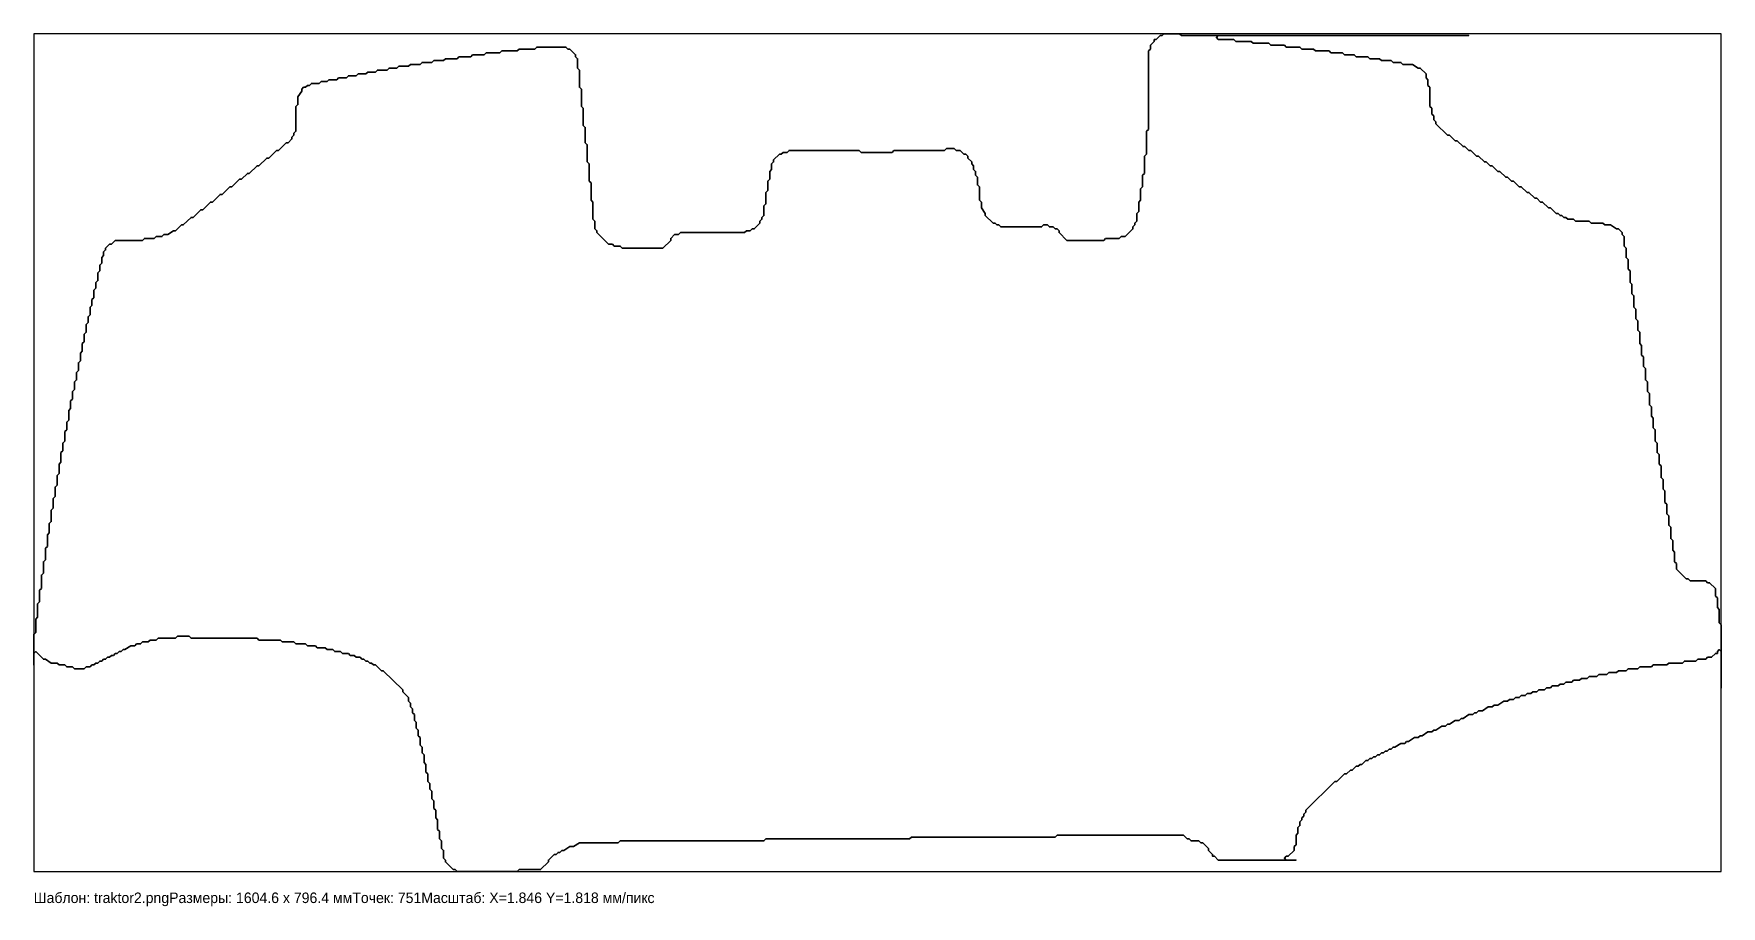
# Model space of a CAD drawing. Header units: metres. Extents: x 2 to 1606, y -35 to 795.
import ezdxf

# ---------------------------------------------------------------- set-up
doc = ezdxf.new("R2010")
doc.units = ezdxf.units.M

msp = doc.modelspace()

# ---------------------------------------------------------------- linework, layer by layer
at = {"layer": 'BOUNDING_BOX', "color": 4, "lineweight": 25}
msp.add_lwpolyline([(1.8, -1.8), (1606.4, -1.8), (1606.4, 794.6), (1.8, 794.6), (1.8, -1.8)], dxfattribs=at)
at = {"layer": 'CONTOUR', "color": 1, "lineweight": 35}
msp.add_lwpolyline([(1606.4, 232.7), (1604.6, 234.6), (1604.6, 247.3), (1602.8, 249.1), (1602.8, 258.2), (1600.9, 260), (1600.9, 267.3), (1595.4, 272.7), (1593.5, 272.7), (1591.7, 274.6), (1576.9, 274.6), (1575.1, 276.4), (1573.2, 276.4), (1564, 285.5), (1564, 290.9), (1562.1, 292.7), (1562.1, 301.8), (1560.3, 303.7), (1560.3, 312.7), (1558.4, 314.6), (1558.4, 325.5), (1556.6, 327.3), (1556.6, 336.4), (1554.7, 338.2), (1554.7, 347.3), (1552.9, 349.1), (1552.9, 360), (1551.1, 361.8), (1551.1, 370.9), (1549.2, 372.7), (1549.2, 383.7), (1547.4, 385.5), (1547.4, 394.6), (1545.5, 396.4), (1545.5, 405.5), (1543.7, 407.3), (1543.7, 418.2), (1541.8, 420), (1541.8, 429.1), (1540, 430.9), (1540, 440), (1538.1, 441.8), (1538.1, 452.7), (1536.3, 454.6), (1536.3, 463.7), (1534.4, 465.5), (1534.4, 476.4), (1532.6, 478.2), (1532.6, 487.3), (1530.7, 489.1), (1530.7, 498.2), (1528.9, 500), (1528.9, 510.9), (1527, 512.8), (1527, 521.8), (1525.2, 523.7), (1525.2, 532.8), (1523.4, 534.6), (1523.4, 545.5), (1521.5, 547.3), (1521.5, 556.4), (1519.7, 558.2), (1519.7, 569.1), (1517.8, 570.9), (1517.8, 580), (1516, 581.8), (1516, 590.9), (1514.1, 592.8), (1514.1, 601.8), (1512.3, 603.7), (1512.3, 605.5), (1508.6, 609.1), (1506.7, 609.1), (1501.2, 612.8), (1495.7, 612.8), (1493.8, 614.6), (1482.7, 614.6), (1480.9, 616.4), (1468, 616.4), (1466.1, 618.2), (1460.6, 618.2), (1458.7, 620), (1456.9, 620), (1455, 621.8), (1453.2, 621.8), (1451.3, 623.7), (1449.5, 623.7), (1444, 629.1), (1442.1, 629.1), (1436.6, 634.6), (1434.7, 634.6), (1431, 638.2), (1429.2, 638.2), (1423.6, 643.7), (1421.8, 643.7), (1416.3, 649.1), (1414.4, 649.1), (1408.9, 654.6), (1407, 654.6), (1403.3, 658.2), (1401.5, 658.2), (1395.9, 663.7), (1394.1, 663.7), (1388.6, 669.1), (1386.7, 669.1), (1383, 672.8), (1381.2, 672.8), (1375.6, 678.2), (1373.8, 678.2), (1368.2, 683.7), (1366.4, 683.7), (1362.7, 687.3), (1360.9, 687.3), (1355.3, 692.8), (1353.5, 692.8), (1347.9, 698.2), (1346.1, 698.2), (1335, 709.1), (1335, 710.9), (1333.2, 712.8), (1333.2, 716.4), (1331.3, 718.2), (1331.3, 723.7), (1329.5, 725.5), (1329.5, 743.7), (1327.6, 745.5), (1327.6, 750.9), (1325.8, 752.8), (1325.8, 756.4), (1320.2, 761.9), (1318.4, 761.9), (1312.9, 765.5), (1303.6, 765.5), (1301.8, 767.3), (1294.4, 767.3), (1292.5, 769.1), (1283.3, 769.1), (1281.5, 770.9), (1272.2, 770.9), (1270.4, 772.8), (1259.3, 772.8), (1257.5, 774.6), (1248.2, 774.6), (1246.4, 776.4), (1235.3, 776.4), (1233.5, 778.2), (1220.5, 778.2), (1218.7, 780), (1207.6, 780), (1205.8, 781.9), (1192.8, 781.9), (1191, 783.7), (1178.1, 783.7), (1176.2, 785.5), (1161.4, 785.5), (1159.6, 787.3), (1144.8, 787.3), (1143, 789.1), (1128.2, 789.1), (1126.4, 790.9), (1128.2, 792.8), (1366.4, 792.8), (1093.1, 792.8), (1091.3, 794.6), (1076.5, 794.6), (1074.7, 792.8), (1072.8, 792.8), (1069.1, 789.1), (1067.3, 789.1), (1067.3, 787.3), (1063.6, 783.7), (1063.6, 780), (1061.7, 778.2), (1061.7, 703.7), (1059.9, 701.9), (1059.9, 680), (1058, 678.2), (1058, 661.8), (1056.2, 660), (1056.2, 649.1), (1054.3, 647.3), (1054.3, 636.4), (1052.5, 634.6), (1052.5, 625.5), (1050.7, 623.7), (1050.7, 616.4), (1048.8, 614.6), (1048.8, 612.8), (1047, 610.9), (1047, 609.1), (1039.6, 601.8), (1035.9, 601.8), (1034, 600), (1021.1, 600), (1019.3, 598.2), (984.2, 598.2), (976.8, 605.5), (976.8, 607.3), (974.9, 609.1), (973.1, 609.1), (971.3, 610.9), (967.6, 610.9), (965.7, 612.8), (962, 612.8), (960.2, 610.9), (921.4, 610.9), (919.6, 612.8), (917.7, 612.8), (915.9, 614.6), (914, 614.6), (906.6, 621.8), (906.6, 623.7), (902.9, 629.1), (902.9, 634.6), (901.1, 636.4), (901.1, 649.1), (899.2, 650.9), (899.2, 658.2), (897.4, 660), (897.4, 663.7), (895.5, 665.5), (895.5, 669.1), (893.7, 670.9), (893.7, 672.8), (890, 676.4), (890, 678.2), (888.2, 680), (886.3, 680), (882.6, 683.7), (878.9, 683.7), (877.1, 685.5), (869.7, 685.5), (867.9, 683.7), (819.8, 683.7), (818, 681.8), (788.5, 681.8), (786.6, 683.7), (720.1, 683.7), (718.3, 681.8), (714.6, 681.8), (712.7, 680), (710.9, 680), (705.4, 674.6), (705.4, 672.8), (703.5, 670.9), (703.5, 665.5), (701.7, 663.7), (701.7, 656.4), (699.8, 654.6), (699.8, 645.5), (698, 643.7), (698, 632.8), (696.1, 630.9), (696.1, 621.8), (694.3, 620), (694.3, 618.2), (692.4, 616.4), (692.4, 614.6), (686.9, 609.1), (685, 609.1), (683.2, 607.3), (679.5, 607.3), (677.7, 605.5), (616.7, 605.5), (614.9, 603.7), (611.2, 603.7), (607.5, 600), (607.5, 598.2), (600.1, 590.9), (561.3, 590.9), (559.5, 592.8), (553.9, 592.8), (552.1, 594.6), (548.4, 594.6), (537.3, 605.5), (537.3, 607.3), (535.5, 609.1), (535.5, 616.4), (533.6, 618.2), (533.6, 634.6), (531.8, 636.4), (531.8, 652.8), (529.9, 654.6), (529.9, 670.9), (528.1, 672.8), (528.1, 689.1), (526.2, 690.9), (526.2, 705.5), (524.4, 707.3), (524.4, 723.7), (522.6, 725.5), (522.6, 741.9), (520.7, 743.7), (520.7, 760), (518.9, 761.9), (518.9, 770.9), (517, 772.8), (517, 774.6), (511.5, 780), (509.6, 780), (507.8, 781.9), (480.1, 781.9), (478.2, 780), (463.5, 780), (461.6, 778.2), (446.9, 778.2), (445, 776.4), (432.1, 776.4), (430.2, 774.6), (419.2, 774.6), (417.3, 772.8), (406.2, 772.8), (404.4, 770.9), (393.3, 770.9), (391.5, 769.1), (382.2, 769.1), (380.4, 767.3), (371.1, 767.3), (369.3, 765.5), (360.1, 765.5), (358.2, 763.7), (349, 763.7), (347.1, 761.9), (339.8, 761.9), (337.9, 760), (328.7, 760), (326.8, 758.2), (319.4, 758.2), (317.6, 756.4), (310.2, 756.4), (308.4, 754.6), (301, 754.6), (299.1, 752.8), (291.7, 752.8), (289.9, 750.9), (282.5, 750.9), (280.7, 749.1), (275.1, 749.1), (273.3, 747.3), (265.9, 747.3), (264, 745.5), (262.2, 745.5), (260.4, 743.7), (258.5, 743.7), (256.7, 741.9), (256.7, 740), (253, 734.6), (253, 727.3), (251.1, 725.5), (251.1, 701.9), (249.3, 700), (249.3, 698.2), (247.4, 696.4), (247.4, 694.6), (243.7, 690.9), (241.9, 690.9), (234.5, 683.7), (232.7, 683.7), (225.3, 676.4), (223.4, 676.4), (216, 669.1), (214.2, 669.1), (206.8, 661.8), (205, 661.8), (199.4, 656.4), (197.6, 656.4), (190.2, 649.1), (188.3, 649.1), (181, 641.8), (179.1, 641.8), (171.7, 634.6), (169.9, 634.6), (162.5, 627.3), (160.6, 627.3), (153.3, 620), (151.4, 620), (144, 612.8), (142.2, 612.8), (136.6, 607.3), (134.8, 607.3), (129.3, 603.7), (125.6, 603.7), (123.7, 601.8), (118.2, 601.8), (116.3, 600), (107.1, 600), (105.2, 598.2), (79.4, 598.2), (75.7, 594.6), (73.9, 594.6), (70.2, 590.9), (70.2, 589.1), (68.3, 587.3), (68.3, 583.7), (66.5, 581.8), (66.5, 576.4), (64.6, 574.6), (64.6, 569.1), (62.8, 567.3), (62.8, 560), (60.9, 558.2), (60.9, 552.8), (59.1, 550.9), (59.1, 543.7), (57.2, 541.8), (57.2, 536.4), (55.4, 534.6), (55.4, 527.3), (53.5, 525.5), (53.5, 520), (51.7, 518.2), (51.7, 510.9), (49.9, 509.1), (49.9, 501.8), (48, 500), (48, 492.7), (46.2, 490.9), (46.2, 483.7), (44.3, 481.8), (44.3, 474.6), (42.5, 472.7), (42.5, 465.5), (40.6, 463.7), (40.6, 456.4), (38.8, 454.6), (38.8, 447.3), (36.9, 445.5), (36.9, 438.2), (35.1, 436.4), (35.1, 427.3), (33.2, 425.5), (33.2, 418.2), (31.4, 416.4), (31.4, 407.3), (29.5, 405.5), (29.5, 398.2), (27.7, 396.4), (27.7, 387.3), (25.9, 385.5), (25.9, 376.4), (24, 374.6), (24, 365.5), (22.2, 363.7), (22.2, 354.6), (20.3, 352.7), (20.3, 343.7), (18.5, 341.8), (18.5, 330.9), (16.6, 329.1), (16.6, 320), (14.8, 318.2), (14.8, 307.3), (12.9, 305.5), (12.9, 294.6), (11.1, 292.7), (11.1, 281.8), (9.2, 280), (9.2, 267.3), (7.4, 265.5), (7.4, 254.6), (5.5, 252.7), (5.5, 240), (3.7, 238.2), (3.7, 225.5), (1.8, 223.6), (1.8, 194.6), (1.8, 205.5), (3.7, 207.3), (11.1, 200), (12.9, 200), (18.5, 196.4), (24, 196.4), (25.9, 194.6), (31.4, 194.6), (33.2, 192.7), (38.8, 192.7), (40.6, 190.9), (49.9, 190.9), (51.7, 192.7), (55.4, 192.7), (57.2, 194.6), (59.1, 194.6), (60.9, 196.4), (62.8, 196.4), (64.6, 198.2), (66.5, 198.2), (68.3, 200), (70.2, 200), (72, 201.8), (73.9, 201.8), (75.7, 203.6), (77.6, 203.6), (79.4, 205.5), (81.2, 205.5), (83.1, 207.3), (84.9, 207.3), (86.8, 209.1), (88.6, 209.1), (94.2, 212.7), (97.9, 212.7), (99.7, 214.6), (103.4, 214.6), (105.2, 216.4), (110.8, 216.4), (112.6, 218.2), (118.2, 218.2), (120, 220), (136.6, 220), (138.5, 221.8), (149.6, 221.8), (151.4, 220), (214.2, 220), (216, 218.2), (236.4, 218.2), (238.2, 216.4), (249.3, 216.4), (251.1, 214.6), (260.4, 214.6), (262.2, 212.7), (269.6, 212.7), (271.4, 210.9), (278.8, 210.9), (280.7, 209.1), (286.2, 209.1), (288.1, 207.3), (293.6, 207.3), (295.4, 205.5), (301, 205.5), (302.8, 203.6), (306.5, 203.6), (308.4, 201.8), (312.1, 201.8), (313.9, 200), (315.7, 200), (317.6, 198.2), (319.4, 198.2), (321.3, 196.4), (323.1, 196.4), (325, 194.6), (326.8, 194.6), (332.4, 189.1), (334.2, 189.1), (352.7, 170.9), (352.7, 169.1), (358.2, 163.6), (358.2, 160), (360.1, 158.2), (360.1, 154.6), (361.9, 152.7), (361.9, 149.1), (363.8, 147.3), (363.8, 141.8), (365.6, 140), (365.6, 134.6), (367.5, 132.7), (367.5, 127.3), (369.3, 125.5), (369.3, 118.2), (371.1, 116.4), (371.1, 110.9), (373, 109.1), (373, 101.8), (374.8, 100), (374.8, 92.7), (376.7, 90.9), (376.7, 83.6), (378.5, 81.8), (378.5, 76.4), (380.4, 74.5), (380.4, 67.3), (382.2, 65.5), (382.2, 58.2), (384.1, 56.4), (384.1, 49.1), (385.9, 47.3), (385.9, 38.2), (387.8, 36.4), (387.8, 29.1), (389.6, 27.3), (389.6, 20), (391.5, 18.2), (391.5, 10.9), (393.3, 9.1), (393.3, 7.3), (400.7, 0), (402.5, 0), (404.4, -1.8), (461.6, -1.8), (463.5, 0), (483.8, 0), (491.2, 7.3), (491.2, 9.1), (496.7, 14.5), (498.6, 14.5), (500.4, 16.4), (502.2, 16.4), (504.1, 18.2), (505.9, 18.2), (511.5, 21.8), (515.2, 21.8), (520.7, 25.5), (557.6, 25.5), (559.5, 27.3), (696.1, 27.3), (698, 29.1), (834.6, 29.1), (836.5, 30.9), (973.1, 30.9), (974.9, 32.7), (1095, 32.7), (1098.7, 29.1), (1100.5, 29.1), (1102.4, 27.3), (1109.7, 27.3), (1111.6, 25.5), (1113.4, 25.5), (1119, 20), (1119, 18.2), (1122.7, 14.5), (1122.7, 12.7), (1124.5, 12.7), (1128.2, 9.1), (1202.1, 9.1), (1192.8, 9.1), (1191, 10.9), (1192.8, 12.7), (1194.7, 12.7), (1200.2, 18.2), (1200.2, 21.8), (1202.1, 23.6), (1202.1, 32.7), (1203.9, 34.5), (1203.9, 40), (1205.8, 41.8), (1205.8, 45.5), (1207.6, 47.3), (1207.6, 49.1), (1209.5, 50.9), (1209.5, 52.7), (1211.3, 54.5), (1211.3, 56.4), (1239, 83.6), (1240.8, 83.6), (1248.2, 90.9), (1250.1, 90.9), (1253.8, 94.5), (1255.6, 94.5), (1259.3, 98.2), (1261.2, 98.2), (1263, 100), (1264.8, 100), (1268.5, 103.6), (1270.4, 103.6), (1272.2, 105.5), (1274.1, 105.5), (1275.9, 107.3), (1277.8, 107.3), (1279.6, 109.1), (1281.5, 109.1), (1283.3, 110.9), (1285.2, 110.9), (1287, 112.7), (1288.9, 112.7), (1290.7, 114.6), (1292.5, 114.6), (1294.4, 116.4), (1296.2, 116.4), (1301.8, 120), (1305.5, 120), (1307.3, 121.8), (1309.2, 121.8), (1314.7, 125.5), (1318.4, 125.5), (1320.2, 127.3), (1322.1, 127.3), (1327.6, 130.9), (1331.3, 130.9), (1333.2, 132.7), (1335, 132.7), (1340.6, 136.4), (1344.2, 136.4), (1346.1, 138.2), (1347.9, 138.2), (1353.5, 141.8), (1357.2, 141.8), (1359, 143.6), (1360.9, 143.6), (1366.4, 147.3), (1370.1, 147.3), (1371.9, 149.1), (1373.8, 149.1), (1375.6, 150.9), (1379.3, 150.9), (1384.9, 154.6), (1388.6, 154.6), (1390.4, 156.4), (1394.1, 156.4), (1399.6, 160), (1403.3, 160), (1405.2, 161.8), (1408.9, 161.8), (1410.7, 163.6), (1414.4, 163.6), (1416.3, 165.5), (1420, 165.5), (1421.8, 167.3), (1425.5, 167.3), (1427.3, 169.1), (1431, 169.1), (1432.9, 170.9), (1438.4, 170.9), (1440.3, 172.7), (1444, 172.7), (1445.8, 174.6), (1451.3, 174.6), (1453.2, 176.4), (1456.9, 176.4), (1458.7, 178.2), (1464.3, 178.2), (1466.1, 180), (1471.7, 180), (1473.5, 181.8), (1479, 181.8), (1480.9, 183.6), (1488.3, 183.6), (1490.1, 185.5), (1497.5, 185.5), (1499.4, 187.3), (1506.7, 187.3), (1508.6, 189.1), (1516, 189.1), (1517.8, 190.9), (1527, 190.9), (1528.9, 192.7), (1540, 192.7), (1541.8, 194.6), (1554.7, 194.6), (1556.6, 196.4), (1569.5, 196.4), (1571.4, 198.2), (1582.4, 198.2), (1584.3, 200), (1591.7, 200), (1593.5, 201.8), (1597.2, 201.8), (1600.9, 205.5), (1602.8, 205.5), (1602.8, 207.3), (1604.6, 209.1), (1606.4, 207.3), (1606.4, 172.7), (1606.4, 232.7)], dxfattribs=at)

# ---------------------------------------------------------------- texts
at = {"layer": 'TEXT', "color": 7}
msp.add_text('Шаблон: traktor2.pngРазмеры: 1604.6 x 796.4 ммТочек: 751Масштаб: X=1.846 Y=1.818 мм/пикс', height=10, dxfattribs=at).set_placement((1.8, -31.8))

doc.saveas('drawing.dxf')
